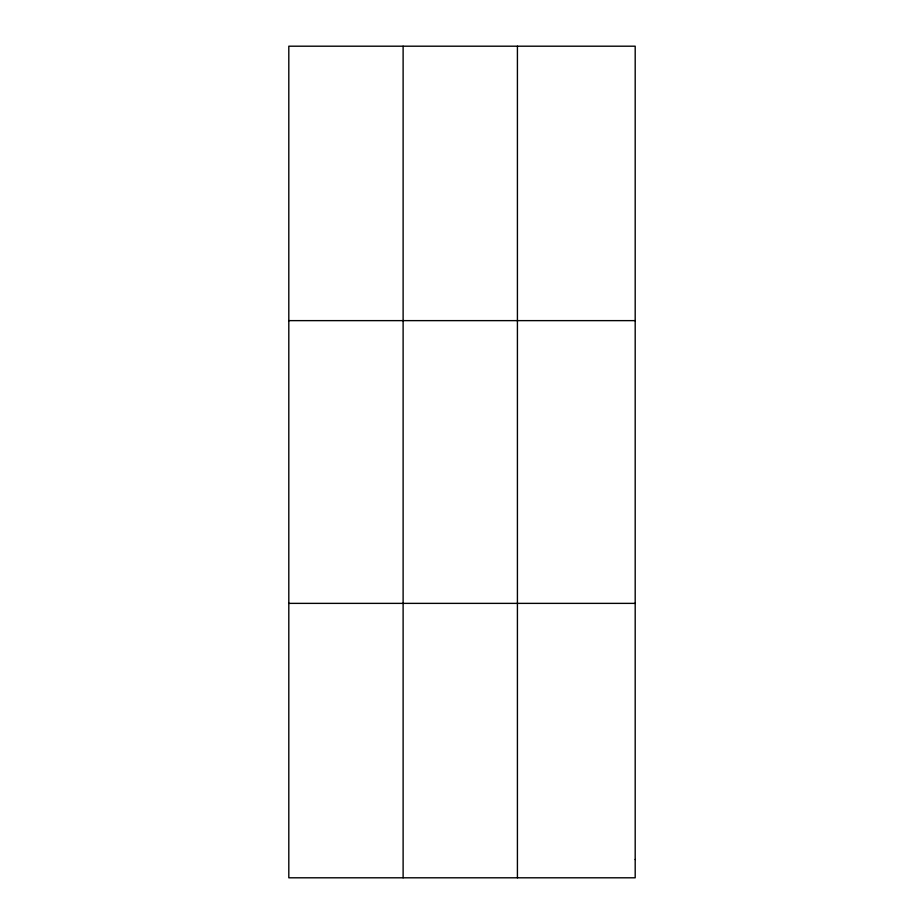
<?xml version="1.0" encoding="UTF-8"?>
<svg xmlns="http://www.w3.org/2000/svg" width="924" height="924" viewBox="0 0 924 924"><rect width="100%" height="100%" fill="white"/><g stroke="black" fill="none" stroke-linecap="round" stroke-linejoin="round"><path stroke-width="1.39" d="M403.118 877.8L403.118 46.2M517.417 877.8L517.417 46.2M288.808 320.628L635.192 320.628M288.808 603.372L635.192 603.372M635.192 859.505L635.192 877.8L288.808 877.8L288.808 46.2L635.192 46.2L635.192 859.505"/></g></svg>
